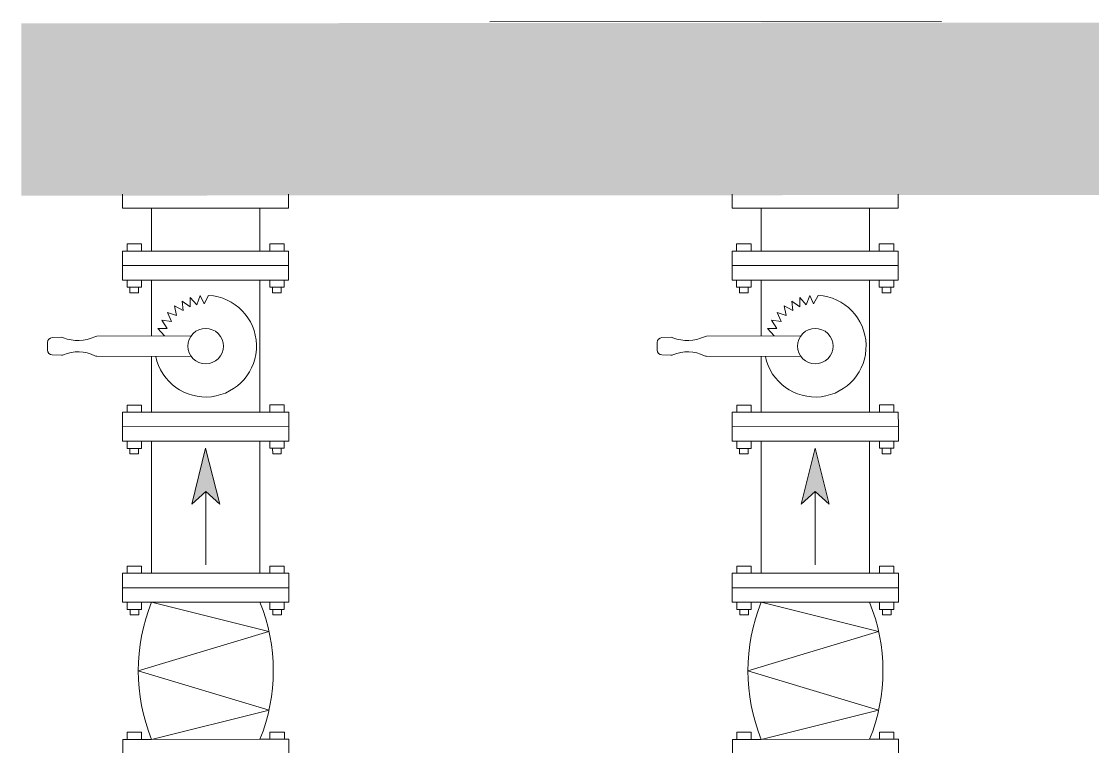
# Model space of a CAD drawing. Extents: x -6531732 to 89637, y -8915 to 32458.
# Drawn here: x -6531587 to -6530555, y -7207 to -6509 of the extents above; entities that cross this region are included whole.
import ezdxf

# ---------------------------------------------------------------- set-up
doc = ezdxf.new("R2010")
doc.units = 0
doc.layers.add('SAN-MC-TEXT', color=7, linetype='Continuous')
doc.layers.add('SAN-MC-VALVE', color=7, linetype='Continuous', lineweight=5)

# ---------------------------------------------------------------- blocks, each defined once
blk = doc.blocks.new('SP-Hidranti')
h = blk.add_hatch(color=1)
h.dxf.hatch_style = 1
h.set_gradient(color1=(255, 0, 0), one_color=1, tint=1)
edge = h.paths.add_edge_path()
edge.add_ellipse((15210.52058164774, -3944593.594176753), major_axis=(0.1625433079663183, -119.6123299099254), ratio=0.9999999999999999, start_angle=143.2839762483551, end_angle=193.6976780775011, ccw=False)
edge.add_line((15281.90043973921, -3944497.614742785), (15281.5665745437, -3943999.264851569))
edge.add_line((15281.5665745437, -3943999.264851569), (15181.71216630934, -3943999.271414517))
edge.add_line((15181.71216630934, -3943999.271414517), (15182.03860823324, -3944477.42226503))
edge = h.paths.add_edge_path()
edge.add_ellipse((15210.52058164774, -3944593.594176753), major_axis=(0.1625433079663183, -119.6123299099254), ratio=0.9999999999999999, start_angle=-13.862734727963698, end_angle=36.53152169366041, ccw=False)
edge.add_line((15182.01967859268, -3944709.76144585), (15182.7147038132, -3945591.557470347))
edge.add_line((15182.7147038132, -3945591.557470347), (15282.37487007677, -3945591.557470347))
edge.add_line((15282.37487007676, -3945591.557470347), (15281.85221692469, -3944689.609455207))
at = {"layer": 'SAN-MC-VALVE'}
for points in [[(15460.96597093344, -3945140.162882193), (15453.68973475695, -3945132.056768104), (15460.95926873384, -3945123.944642975), (15428.61456385253, -3945132.067130401)], [(15460.96597093344, -3945493.01602908), (15453.68973475695, -3945484.90991499), (15460.95926873384, -3945476.797789862), (15428.61456385253, -3945484.920277287)]]:
    blk.add_hatch(color=256, dxfattribs=at).paths.add_polyline_path(points)
for p, q in [((15181.56151944399, -3945059.033216819), (15181.7968521416, -3945320.343221947)), ((15281.54029336572, -3945084.062149882), (15289.55689528583, -3945084.058836996)), ((15289.55689528583, -3945084.058836996), (15289.59663113952, -3945180.213501796)), ((15314.52285520732, -3945086.643278285), (15310.34221762419, -3945086.645005926)), ((15310.34221762419, -3945086.645005926), (15310.34567292033, -3945095.006281123)), ((15314.52177816628, -3945084.036938593), (15322.88305333257, -3945084.033483282)), ((15314.5286887437, -3945100.759488999), (15314.52177816628, -3945084.036938593)), ((15331.24432855843, -3945084.030027986), (15322.88305333257, -3945084.033483282)), ((15322.88305333257, -3945084.033483282), (15322.92278924584, -3945180.188148096)), ((15322.88305333257, -3945084.033483282), (15322.92278924584, -3945180.188148096)), ((15331.25123915075, -3945100.752578422), (15331.24432855843, -3945084.030027986)), ((15331.24540558456, -3945086.636367694), (15335.4260432273, -3945086.634640068)), ((15335.4260432273, -3945086.634640068), (15335.42949852346, -3945094.995915219)), ((15407.73279549181, -3945086.604759291), (15403.55215784907, -3945086.606486946)), ((15403.55215784907, -3945086.606486946), (15403.55561314523, -3945094.967762128)), ((15407.73171839117, -3945083.998419628), (15416.09299363194, -3945083.994964331)), ((15407.7386289835, -3945100.720970019), (15407.73171839117, -3945083.998419628)), ((15424.45426882802, -3945083.99150902), (15416.09299363194, -3945083.994964331)), ((15416.09299363194, -3945083.994964331), (15416.13272953033, -3945180.149629101)), ((15416.09299363194, -3945083.994964331), (15416.13272953033, -3945180.149629101)), ((15424.46117942035, -3945100.714059442), (15424.45426882802, -3945083.99150902)), ((15424.45534586906, -3945086.597848713), (15428.63598345219, -3945086.596121058)), ((15428.63598345219, -3945086.596121058), (15428.63943874835, -3945094.957396239)), ((15428.63667517899, -3945088.269878327), (15431.85423555969, -3945088.268548652)), ((15431.85423555969, -3945088.268548652), (15431.85630747676, -3945093.282309338)), ((15500.94273577629, -3945086.566240311), (15496.76209813355, -3945086.567967951)), ((15496.76209813355, -3945086.567967951), (15496.76555342971, -3945094.929243162)), ((15500.94165867566, -3945083.959900633), (15509.30293390153, -3945083.956445321)), ((15500.94856925307, -3945100.682451025), (15500.94165867566, -3945083.959900633)), ((15517.66420905291, -3945083.95299001), (15509.30293390153, -3945083.956445321)), ((15509.30293390153, -3945083.956445321), (15509.34266975521, -3945180.111110121)), ((15509.30293390153, -3945083.956445321), (15509.34266975521, -3945180.111110121)), ((15517.67111964524, -3945100.675540447), (15517.66420905291, -3945083.95299001)), ((15517.66528616844, -3945086.559329733), (15521.84592373669, -3945086.557602078)), ((15521.84592373669, -3945086.557602078), (15521.84937903284, -3945094.918877244)), ((15521.84661544858, -3945088.231359318), (15525.06417585909, -3945088.230029672)), ((15525.06417585909, -3945088.230029672), (15525.06521183251, -3945090.73691)), ((15597.06330047546, -3945086.526518479), (15592.88266287743, -3945086.528246135)), ((15592.88266287743, -3945086.528246135), (15592.88611817358, -3945094.889521345)), ((15597.06222337483, -3945083.920178816), (15605.42349858581, -3945083.916723534)), ((15597.06913401185, -3945100.642729208), (15597.06222337483, -3945083.920178816)), ((15335.4267348945, -3945088.308397278), (15338.6442952752, -3945088.307067648)), ((15335.42880681157, -3945093.322157979), (15338.64636725186, -3945093.320828333)), ((15338.6442952752, -3945088.307067648), (15338.64636725186, -3945093.320828333)), ((15428.63874708115, -3945093.283638969), (15431.85630747676, -3945093.282309338)), ((15521.84868738054, -3945093.245120019), (15525.06624776125, -3945093.243790343)), ((15525.06624776125, -3945093.243790343), (15525.06521183251, -3945090.73691)), ((15310.34567292033, -3945095.006281123), (15314.52631050347, -3945095.004553497)), ((15335.42949852346, -3945094.995915219), (15331.24886088072, -3945094.997642875)), ((15403.55561314523, -3945094.967762128), (15407.73625078796, -3945094.966034486)), ((15428.63943874835, -3945094.957396239), (15424.45880116521, -3945094.95912388)), ((15500.94856925307, -3945100.682451025), (15424.46117942035, -3945100.714059442)), ((15496.76555342971, -3945094.929243162), (15500.94619105755, -3945094.927515477)), ((15500.97448399663, -3945163.392015025), (15500.94856925307, -3945100.682451025)), ((15521.84937903284, -3945094.918877244), (15517.66874144971, -3945094.9206049)), ((15517.69703438877, -3945163.385104448), (15517.67111964524, -3945100.675540447)), ((15534.56774674356, -3945095.42189534), (15517.69703438877, -3945163.385104448)), ((15557.39923745392, -3945171.102260768), (15534.56774674356, -3945095.42189534)), ((15580.16817052662, -3945095.403050974), (15557.39923745392, -3945171.102260768)), ((15597.0950486958, -3945163.352293208), (15580.16817052662, -3945095.403050974)), ((15592.88611817358, -3945094.889521345), (15597.06675575672, -3945094.887793705)), ((15597.0950486958, -3945163.352293208), (15597.06913401185, -3945100.642729208)), ((15289.56380105017, -3945100.769805729), (15314.5286887437, -3945100.759488999)), ((15314.55460344255, -3945163.469053015), (15314.5286887437, -3945100.759488999)), ((15407.7386289835, -3945100.720970019), (15331.25123915075, -3945100.752578422)), ((15331.2771538198, -3945163.462142423), (15331.25123915075, -3945100.752578422)), ((15407.76454372703, -3945163.43053402), (15407.7386289835, -3945100.720970019)), ((15424.48709410428, -3945163.423623443), (15424.46117942035, -3945100.714059442)), ((15428.61456388234, -3945132.067130402), (15460.95926876365, -3945123.944642946)), ((15460.95926876365, -3945123.944642946), (15453.68973478675, -3945132.05676809)), ((15345.06169250607, -3945133.014284924), (15340.11587433516, -3945130.351110607)), ((15340.23594290017, -3945135.265331209), (15345.06169250607, -3945133.014284924)), ((15345.59857834874, -3945137.269665584), (15340.23594290017, -3945135.265331209)), ((15341.42590728401, -3945140.941527024), (15345.59857834874, -3945137.269665584)), ((15428.61456388234, -3945132.067130402), (15460.96597096324, -3945140.162882179)), ((15496.03994612396, -3945132.039266869), (15453.68973478675, -3945132.05676809)), ((15460.96597096324, -3945140.162882179), (15453.68973478675, -3945132.05676809)), ((15346.72360068558, -3945140.999090329), (15341.42590728401, -3945140.941527024)), ((15343.38542996347, -3945145.675989375), (15346.72360068558, -3945140.999090329)), ((15363.52437886596, -3945140.45577386), (15363.75500117242, -3945195.038846925)), ((15375.49831490217, -3945140.450825632), (15375.31285424531, -3945195.019764885)), ((15348.8129800856, -3945145.137195825), (15343.38542996347, -3945145.675989375)), ((15346.23539383708, -3945150.127927064), (15348.8129800856, -3945145.137195825)), ((15351.68579159677, -3945148.849862396), (15346.23539383708, -3945150.127927064)), ((15349.942203328, -3945154.09391214), (15351.68579159677, -3945148.849862396)), ((15355.15503743289, -3945151.902251616), (15349.942203328, -3945154.09391214)), ((15354.50398766993, -3945157.425381213), (15355.15503743289, -3945151.902251616)), ((15359.2593808174, -3945154.304977804), (15354.50398766993, -3945157.425381213)), ((15359.26160810886, -3945159.694699049), (15359.2593808174, -3945154.304977804)), ((15359.26160810886, -3945159.694699049), (15363.58933077753, -3945155.828420162)), ((15289.58971579373, -3945163.479369729), (15314.55460344255, -3945163.469053015)), ((15314.55460344255, -3945163.469053015), (15314.56151401995, -3945180.191603392)), ((15363.62152805924, -3945163.448776111), (15331.2771538198, -3945163.462142423)), ((15331.2771538198, -3945163.462142423), (15331.28406445682, -3945180.184692815)), ((15407.76454372703, -3945163.43053402), (15375.42016954719, -3945163.443900347)), ((15407.76454372703, -3945163.43053402), (15407.77145430444, -3945180.153084397)), ((15500.97448399663, -3945163.392015025), (15424.48709410428, -3945163.423623443)), ((15424.48709410428, -3945163.423623443), (15424.49400468171, -3945180.146173819)), ((15500.97448399663, -3945163.392015025), (15500.98139458893, -3945180.114565417)), ((15517.69703438877, -3945163.385104448), (15517.70394496618, -3945180.107654825)), ((15597.0950486958, -3945163.352293208), (15597.10195927322, -3945180.07484363)), ((15310.37634405492, -3945169.225716158), (15314.55698168278, -3945169.223988503)), ((15310.37979935108, -3945177.58699137), (15310.37634405492, -3945169.225716158)), ((15335.46016965806, -3945169.215350285), (15331.27953208981, -3945169.217077925)), ((15335.46362493931, -3945177.576625496), (15335.46016965806, -3945169.215350285)), ((15335.46086136995, -3945170.889107555), (15338.67842176555, -3945170.887777894)), ((15338.67842176555, -3945170.887777894), (15338.68049368262, -3945175.901538551)), ((15403.58628433941, -3945169.187197164), (15407.76692192255, -3945169.185469523)), ((15403.58973963557, -3945177.54847239), (15403.58628433941, -3945169.187197164)), ((15428.67010994256, -3945169.17683129), (15424.4894723594, -3945169.178558931)), ((15428.67356523871, -3945177.538106501), (15428.67010994256, -3945169.17683129)), ((15428.67080159484, -3945170.85058856), (15431.88836205006, -3945170.8492589)), ((15431.88836205006, -3945170.8492589), (15431.8904339671, -3945175.863019555)), ((15496.79622462392, -3945169.148678184), (15500.97686220704, -3945169.146950528)), ((15496.79967992006, -3945177.509953395), (15496.79622462392, -3945169.148678184)), ((15521.88005022703, -3945169.138312295), (15517.69941258429, -3945169.140039951)), ((15521.88350552319, -3945177.499587521), (15521.88005022703, -3945169.138312295)), ((15521.88074187933, -3945170.81206958), (15525.09830227494, -3945170.81073989)), ((15525.09830227494, -3945170.81073989), (15525.09933826326, -3945173.317620262)), ((15525.10037425159, -3945175.824500591), (15525.09933826326, -3945173.317620262)), ((15592.91678930818, -3945169.108956411), (15597.09742695093, -3945169.107228756)), ((15592.92024460435, -3945177.470231593), (15592.91678930818, -3945169.108956411)), ((15281.58002927898, -3945180.216814652), (15289.59663113952, -3945180.213501796)), ((15314.56043697892, -3945177.585263729), (15310.37979935108, -3945177.58699137)), ((15314.56151401995, -3945180.191603392), (15322.92278924584, -3945180.188148096)), ((15331.28406445682, -3945180.184692815), (15322.92278924584, -3945180.188148096)), ((15331.28298737109, -3945177.578353137), (15335.46362493931, -3945177.576625496)), ((15335.46293330191, -3945175.902868226), (15338.68049368262, -3945175.901538551)), ((15407.77037726343, -3945177.546744734), (15403.58973963557, -3945177.54847239)), ((15407.77145430444, -3945180.153084397), (15416.13272953033, -3945180.149629101)), ((15424.49400468171, -3945180.146173819), (15416.13272953033, -3945180.149629101)), ((15424.49292765558, -3945177.539834157), (15428.67356523871, -3945177.538106501)), ((15428.67287357152, -3945175.864349246), (15431.8904339671, -3945175.863019555)), ((15500.98031748831, -3945177.508225754), (15496.79967992006, -3945177.509953395)), ((15500.98139458893, -3945180.114565417), (15509.34266975521, -3945180.111110121)), ((15517.70394496618, -3945180.107654825), (15509.34266975521, -3945180.111110121)), ((15517.70286792517, -3945177.501315162), (15521.88350552319, -3945177.499587521)), ((15521.88281385599, -3945175.825830251), (15525.10037425159, -3945175.824500591)), ((15597.10088224709, -3945177.468503922), (15592.92024460435, -3945177.470231593)), ((15597.10195927322, -3945180.07484363), (15605.463234514, -3945180.071388334)), ((15364.39142271876, -3945215.570013225), (15364.5598257184, -3945220.855448558)), ((15374.69287097453, -3945215.581297413), (15374.52931872009, -3945220.851328671)), ((15367.34665586053, -3945223.553783804), (15369.5422388166, -3945223.552876472)), ((15371.74471971393, -3945223.551966295), (15369.54913674293, -3945223.552873641)), ((15281.54029336572, -3945436.915296768), (15289.55689528583, -3945436.911983883)), ((15289.55689528583, -3945436.911983883), (15289.59663113952, -3945533.066648683)), ((15314.52285520732, -3945439.496425172), (15310.34221762419, -3945439.498152813)), ((15310.34221762419, -3945439.498152813), (15310.34567292033, -3945447.859428009)), ((15314.52177816628, -3945436.890085479), (15322.88305333257, -3945436.886630168)), ((15314.5286887437, -3945453.612635886), (15314.52177816628, -3945436.890085479)), ((15331.24432855843, -3945436.883174872), (15322.88305333257, -3945436.886630168)), ((15322.88305333257, -3945436.886630168), (15322.92278924584, -3945533.041294982)), ((15322.88305333257, -3945436.886630168), (15322.92278924584, -3945533.041294982)), ((15331.25123915075, -3945453.605725308), (15331.24432855843, -3945436.883174872)), ((15331.24540558456, -3945439.48951458), (15335.4260432273, -3945439.487786954)), ((15335.4260432273, -3945439.487786954), (15335.42949852346, -3945447.849062106)), ((15335.4267348945, -3945441.161544164), (15338.6442952752, -3945441.160214534)), ((15338.6442952752, -3945441.160214534), (15338.64636725186, -3945446.17397522)), ((15407.73279549181, -3945439.457906177), (15403.55215784907, -3945439.459633833)), ((15403.55215784907, -3945439.459633833), (15403.55561314523, -3945447.820909014)), ((15407.73171839117, -3945436.851566514), (15416.09299363194, -3945436.848111217)), ((15407.7386289835, -3945453.574116906), (15407.73171839117, -3945436.851566514)), ((15424.45426882802, -3945436.844655907), (15416.09299363194, -3945436.848111217)), ((15416.09299363194, -3945436.848111217), (15416.13272953033, -3945533.002775988)), ((15416.09299363194, -3945436.848111217), (15416.13272953033, -3945533.002775988)), ((15424.46117942035, -3945453.567206328), (15424.45426882802, -3945436.844655907)), ((15424.45534586906, -3945439.4509956), (15428.63598345219, -3945439.449267944)), ((15428.63598345219, -3945439.449267944), (15428.63943874835, -3945447.810543125)), ((15428.63667517899, -3945441.123025214), (15431.85423555969, -3945441.121695539)), ((15431.85423555969, -3945441.121695539), (15431.85630747676, -3945446.135456224)), ((15500.94273577629, -3945439.419387197), (15496.76209813355, -3945439.421114837)), ((15496.76209813355, -3945439.421114837), (15496.76555342971, -3945447.782390048)), ((15500.94165867566, -3945436.813047519), (15509.30293390153, -3945436.809592207)), ((15500.94856925307, -3945453.535597911), (15500.94165867566, -3945436.813047519)), ((15517.66420905291, -3945436.806136896), (15509.30293390153, -3945436.809592207)), ((15509.30293390153, -3945436.809592207), (15509.34266975521, -3945532.964257007)), ((15509.30293390153, -3945436.809592207), (15509.34266975521, -3945532.964257007)), ((15517.67111964524, -3945453.528687334), (15517.66420905291, -3945436.806136896)), ((15517.66528616844, -3945439.41247662), (15521.84592373669, -3945439.410748964)), ((15521.84592373669, -3945439.410748964), (15521.84937903284, -3945447.77202413)), ((15521.84661544858, -3945441.084506204), (15525.06417585909, -3945441.083176558)), ((15525.06417585909, -3945441.083176558), (15525.06521183251, -3945443.590056886)), ((15597.06330047546, -3945439.379665365), (15592.88266287743, -3945439.381393021)), ((15592.88266287743, -3945439.381393021), (15592.88611817358, -3945447.742668231)), ((15597.06222337483, -3945436.773325702), (15605.42349858581, -3945436.76987042)), ((15597.06913401185, -3945453.495876094), (15597.06222337483, -3945436.773325702)), ((15310.34567292033, -3945447.859428009), (15314.52631050347, -3945447.857700383)), ((15335.42949852346, -3945447.849062106), (15331.24886088072, -3945447.850789761)), ((15335.42880681157, -3945446.175304865), (15338.64636725186, -3945446.17397522)), ((15403.55561314523, -3945447.820909014), (15407.73625078796, -3945447.819181373)), ((15428.63943874835, -3945447.810543125), (15424.45880116521, -3945447.812270766)), ((15428.63874708115, -3945446.136785855), (15431.85630747676, -3945446.135456224)), ((15496.76555342971, -3945447.782390048), (15500.94619105755, -3945447.780662363)), ((15521.84937903284, -3945447.77202413), (15517.66874144971, -3945447.773751786)), ((15521.84868738054, -3945446.098266905), (15525.06624776125, -3945446.09693723)), ((15525.06624776125, -3945446.09693723), (15525.06521183251, -3945443.590056886)), ((15592.88611817358, -3945447.742668231), (15597.06675575672, -3945447.740940591)), ((15289.56380105017, -3945453.622952616), (15314.5286887437, -3945453.612635886)), ((15314.55460344255, -3945516.322199902), (15314.5286887437, -3945453.612635886)), ((15407.7386289835, -3945453.574116906), (15331.25123915075, -3945453.605725308)), ((15331.2771538198, -3945516.315289309), (15331.25123915075, -3945453.605725308)), ((15407.76454372703, -3945516.283680907), (15407.7386289835, -3945453.574116906)), ((15500.94856925307, -3945453.535597911), (15424.46117942035, -3945453.567206328)), ((15424.48709410428, -3945516.276770329), (15424.46117942035, -3945453.567206328)), ((15500.97448399663, -3945516.245161911), (15500.94856925307, -3945453.535597911)), ((15517.69703438877, -3945516.238251334), (15517.67111964524, -3945453.528687334)), ((15534.56774674356, -3945448.275042226), (15517.69703438877, -3945516.238251334)), ((15557.39923745392, -3945523.955407654), (15534.56774674356, -3945448.275042226)), ((15580.16817052662, -3945448.25619786), (15557.39923745392, -3945523.955407654)), ((15597.0950486958, -3945516.205440094), (15580.16817052662, -3945448.25619786)), ((15597.0950486958, -3945516.205440094), (15597.06913401185, -3945453.495876094)), ((15428.61456388234, -3945484.920277288), (15460.95926876365, -3945476.797789833)), ((15460.95926876365, -3945476.797789833), (15453.68973478675, -3945484.909914976)), ((15345.06169250607, -3945485.86743181), (15340.11587433516, -3945483.204257494)), ((15428.61456388234, -3945484.920277288), (15460.96597096324, -3945493.016029065)), ((15496.03994612396, -3945484.892413756), (15453.68973478675, -3945484.909914976)), ((15460.96597096324, -3945493.016029065), (15453.68973478675, -3945484.909914976)), ((15340.23594290017, -3945488.118478095), (15345.06169250607, -3945485.86743181)), ((15345.59857834874, -3945490.12281247), (15340.23594290017, -3945488.118478095)), ((15341.42590728401, -3945493.79467391), (15345.59857834874, -3945490.12281247)), ((15346.72360068558, -3945493.852237215), (15341.42590728401, -3945493.79467391)), ((15343.38542996347, -3945498.529136261), (15346.72360068558, -3945493.852237215)), ((15363.52437886596, -3945493.308920747), (15363.75500117242, -3945547.891993811)), ((15375.49831490217, -3945493.303972518), (15375.31285424531, -3945547.872911772)), ((15348.8129800856, -3945497.990342712), (15343.38542996347, -3945498.529136261)), ((15346.23539383708, -3945502.981073951), (15348.8129800856, -3945497.990342712)), ((15351.68579159677, -3945501.703009283), (15346.23539383708, -3945502.981073951)), ((15349.942203328, -3945506.947059026), (15351.68579159677, -3945501.703009283)), ((15355.15503743289, -3945504.755398502), (15349.942203328, -3945506.947059026)), ((15354.50398766993, -3945510.278528099), (15355.15503743289, -3945504.755398502)), ((15359.2593808174, -3945507.15812469), (15354.50398766993, -3945510.278528099)), ((15359.26160810886, -3945512.547845935), (15359.2593808174, -3945507.15812469)), ((15359.26160810886, -3945512.547845935), (15363.58933077753, -3945508.681567049)), ((15289.58971579373, -3945516.332516616), (15314.55460344255, -3945516.322199902)), ((15310.37634405492, -3945522.078863045), (15314.55698168278, -3945522.07713539)), ((15310.37979935108, -3945530.440138256), (15310.37634405492, -3945522.078863045)), ((15314.55460344255, -3945516.322199902), (15314.56151401995, -3945533.044750278)), ((15363.62152805924, -3945516.301922997), (15331.2771538198, -3945516.315289309)), ((15331.2771538198, -3945516.315289309), (15331.28406445682, -3945533.037839701)), ((15335.46016965806, -3945522.068497171), (15331.27953208981, -3945522.070224812)), ((15335.46362493931, -3945530.429772382), (15335.46016965806, -3945522.068497171)), ((15407.76454372703, -3945516.283680907), (15375.42016954719, -3945516.297047233)), ((15403.58628433941, -3945522.04034405), (15407.76692192255, -3945522.03861641)), ((15403.58973963557, -3945530.401619276), (15403.58628433941, -3945522.04034405)), ((15407.76454372703, -3945516.283680907), (15407.77145430444, -3945533.006231284)), ((15500.97448399663, -3945516.245161911), (15424.48709410428, -3945516.276770329)), ((15424.48709410428, -3945516.276770329), (15424.49400468171, -3945532.999320706)), ((15428.67010994256, -3945522.029978177), (15424.4894723594, -3945522.031705817)), ((15428.67356523871, -3945530.391253388), (15428.67010994256, -3945522.029978177)), ((15496.79622462392, -3945522.00182507), (15500.97686220704, -3945522.000097414)), ((15496.79967992006, -3945530.363100281), (15496.79622462392, -3945522.00182507)), ((15500.97448399663, -3945516.245161911), (15500.98139458893, -3945532.967712304)), ((15517.69703438877, -3945516.238251334), (15517.70394496618, -3945532.960801711)), ((15521.88005022703, -3945521.991459181), (15517.69941258429, -3945521.993186837)), ((15521.88350552319, -3945530.352734407), (15521.88005022703, -3945521.991459181)), ((15592.91678930818, -3945521.962103298), (15597.09742695093, -3945521.960375642)), ((15592.92024460435, -3945530.323378479), (15592.91678930818, -3945521.962103298)), ((15597.0950486958, -3945516.205440094), (15597.10195927322, -3945532.927990517)), ((15335.46086136995, -3945523.742254442), (15338.67842176555, -3945523.740924781)), ((15338.67842176555, -3945523.740924781), (15338.68049368262, -3945528.754685437)), ((15428.67080159484, -3945523.703735446), (15431.88836205006, -3945523.702405786)), ((15431.88836205006, -3945523.702405786), (15431.8904339671, -3945528.716166442)), ((15521.88074187933, -3945523.665216466), (15525.09830227494, -3945523.663886776)), ((15525.09830227494, -3945523.663886776), (15525.09933826326, -3945526.170767148)), ((15525.10037425159, -3945528.677647477), (15525.09933826326, -3945526.170767148)), ((15281.58002927898, -3945533.069961539), (15289.59663113952, -3945533.066648683)), ((15314.56043697892, -3945530.438410615), (15310.37979935108, -3945530.440138256)), ((15314.56151401995, -3945533.044750278), (15322.92278924584, -3945533.041294982)), ((15331.28406445682, -3945533.037839701), (15322.92278924584, -3945533.041294982)), ((15331.28298737109, -3945530.431500023), (15335.46362493931, -3945530.429772382)), ((15335.46293330191, -3945528.756015113), (15338.68049368262, -3945528.754685437)), ((15407.77037726343, -3945530.399891621), (15403.58973963557, -3945530.401619276)), ((15407.77145430444, -3945533.006231284), (15416.13272953033, -3945533.002775988)), ((15424.49400468171, -3945532.999320706), (15416.13272953033, -3945533.002775988)), ((15424.49292765558, -3945530.392981043), (15428.67356523871, -3945530.391253388)), ((15428.67287357152, -3945528.717496132), (15431.8904339671, -3945528.716166442)), ((15500.98031748831, -3945530.36137264), (15496.79967992006, -3945530.363100281)), ((15500.98139458893, -3945532.967712304), (15509.34266975521, -3945532.964257007)), ((15517.70394496618, -3945532.960801711), (15509.34266975521, -3945532.964257007)), ((15517.70286792517, -3945530.354462048), (15521.88350552319, -3945530.352734407)), ((15521.88281385599, -3945528.678977137), (15525.10037425159, -3945528.677647477)), ((15597.10088224709, -3945530.321650808), (15592.92024460435, -3945530.323378479)), ((15597.10195927322, -3945532.927990517), (15605.463234514, -3945532.92453522)), ((15364.39142271876, -3945568.423160111), (15364.5598257184, -3945573.708595445)), ((15374.69287097453, -3945568.434444299), (15374.52931872009, -3945573.704475557)), ((15367.34665586053, -3945576.40693069), (15369.5422388166, -3945576.406023358)), ((15371.74471971393, -3945576.405113181), (15369.54913674293, -3945576.406020527))]:
    blk.add_line(p, q, dxfattribs=at)
at = {"layer": 'SAN-MC-VALVE', "extrusion": (0, 0, -1)}
for centre, major_axis, ratio, start_param, end_param in [((15557.41063667834, -3945198.686615333), (-105.7586077168151, -0.7189660036919183), 0.9999999999003615, 1.192390476133419, 1.96197182757267), ((15557.35553170739, -3945065.341218308), (-105.7586353491482, -0.7148897731214386), 0.9999999998997906, 4.333944586949742, 5.103525938389421), ((15366.54206824301, -3945195.027071103), (-1.970901157717032, 1.970642099490988), 0.9999999999823441, -1.237805447251852, -0.7895575743376398), ((15344.04635052381, -3945205.962437183), (-15.71490720644222, -15.71697306912951), 0.9999999999990465, 3.474583533134938, 4.317456300176459), ((15395.02357992528, -3945205.941370845), (-15.71490720649451, -15.7169730691818), 0.9999999999987806, 0.3935655354061352, 1.23774630160649), ((15367.17710106073, -3945215.481256753), (-1.970642099608294, -1.970901157834353), 0.999999999969681, 0.7536129553280045, 1.175863646625482), ((15371.90712018311, -3945215.494843349), (-1.970642099437615, -1.970901157663651), 0.9999999999747653, 3.535158188995061, 3.958080975675764), ((15367.34550406037, -3945220.766692087), (-1.970901157697357, 1.970642099471316), 0.9999999999808041, 3.92664329230882, 5.46600193564657), ((15371.74356798828, -3945220.764874607), (-1.970642099450447, -1.970901157676486), 0.9999999999957158, 3.958080975665309, 5.497439619091977), ((15557.41063667834, -3945551.539762219), (-105.7586077168151, -0.7189660036919181), 0.9999999999003616, 1.192390476133419, 1.96197182757267), ((15369.50789140163, -3945484.944703077), (-7.271473588316751, -7.272429487436638), 0.999999999989667, 2.355499440609278, 8.638684747788865), ((15557.35553170739, -3945418.194365194), (-105.7586353491482, -0.7148897731214386), 0.9999999998997906, 4.333944586949742, 5.103525938389421), ((15366.54206824301, -3945547.88021799), (-1.970901157717032, 1.970642099490988), 0.9999999999823441, -1.237805447251852, -0.7895575743376398), ((15344.04635052381, -3945558.815584069), (-15.71490720644222, -15.71697306912951), 0.9999999999990465, 3.474583533134938, 4.317456300176459), ((15372.5257783681, -3945547.863439461), (-1.970642099593201, -1.970901157819257), 0.9999999999702924, 3.930455178624535, 4.379338955239994), ((15367.17710106073, -3945568.33440364), (-1.970642099608294, -1.970901157834353), 0.999999999969681, 0.7536129553280045, 1.175863646625482), ((15371.90712018311, -3945568.347990235), (-1.970642099437615, -1.970901157663651), 0.9999999999747653, 3.535158188995061, 3.958080975675764), ((15367.34550406037, -3945573.619838973), (-1.970901157697358, 1.970642099471316), 0.9999999999808041, 3.92664329230882, 5.46600193564657), ((15371.74356798828, -3945573.618021494), (-1.970642099450447, -1.970901157676486), 0.9999999999957158, 3.958080975665309, 5.497439619091977)]:
    blk.add_ellipse(centre, major_axis=major_axis, ratio=ratio, start_param=start_param, end_param=end_param, dxfattribs=at)
at = {"layer": 'SAN-MC-VALVE', "ltscale": 0.004, "extrusion": (0, 0, -0.9999999999999999)}
for centre in [(15369.50789140163, -3945132.091556191), (15369.50789140163, -3945484.944703077)]:
    blk.add_ellipse(centre, major_axis=(-29.4207779305303, 1.15656555840243), ratio=0.9999999998996056, start_param=0.01985489265686669, end_param=4.470626955564597, dxfattribs=at)
at = {"layer": 'SAN-MC-VALVE', "extrusion": (0, 0, -0.9999999999999998)}
for centre, major_axis, ratio, start_param, end_param in [((15369.50789140163, -3945132.091556191), (-7.271473588316754, -7.272429487436638), 0.999999999989667, 2.355499440609278, 8.638684747788865), ((15372.5257783681, -3945195.010292575), (-1.9706420995932, -1.970901157819257), 0.9999999999702924, 3.930455178624535, 4.379338955239994), ((15395.02357992528, -3945558.794517731), (-15.71490720649451, -15.7169730691818), 0.9999999999987806, 0.3935655354061352, 1.23774630160649)]:
    blk.add_ellipse(centre, major_axis=major_axis, ratio=ratio, start_param=start_param, end_param=end_param, dxfattribs=at)

msp = doc.modelspace()

# ---------------------------------------------------------------- block references
at = {"layer": 'SAN-MC-TEXT', "xscale": 1.663576609838194, "yscale": 1.663576609838194, "zscale": 1.663576609838194, "rotation": 270}
msp.add_blockref('SP-Hidranti', (32207.08150763344, 18746.84183728286), dxfattribs=at)

doc.saveas('drawing.dxf')
